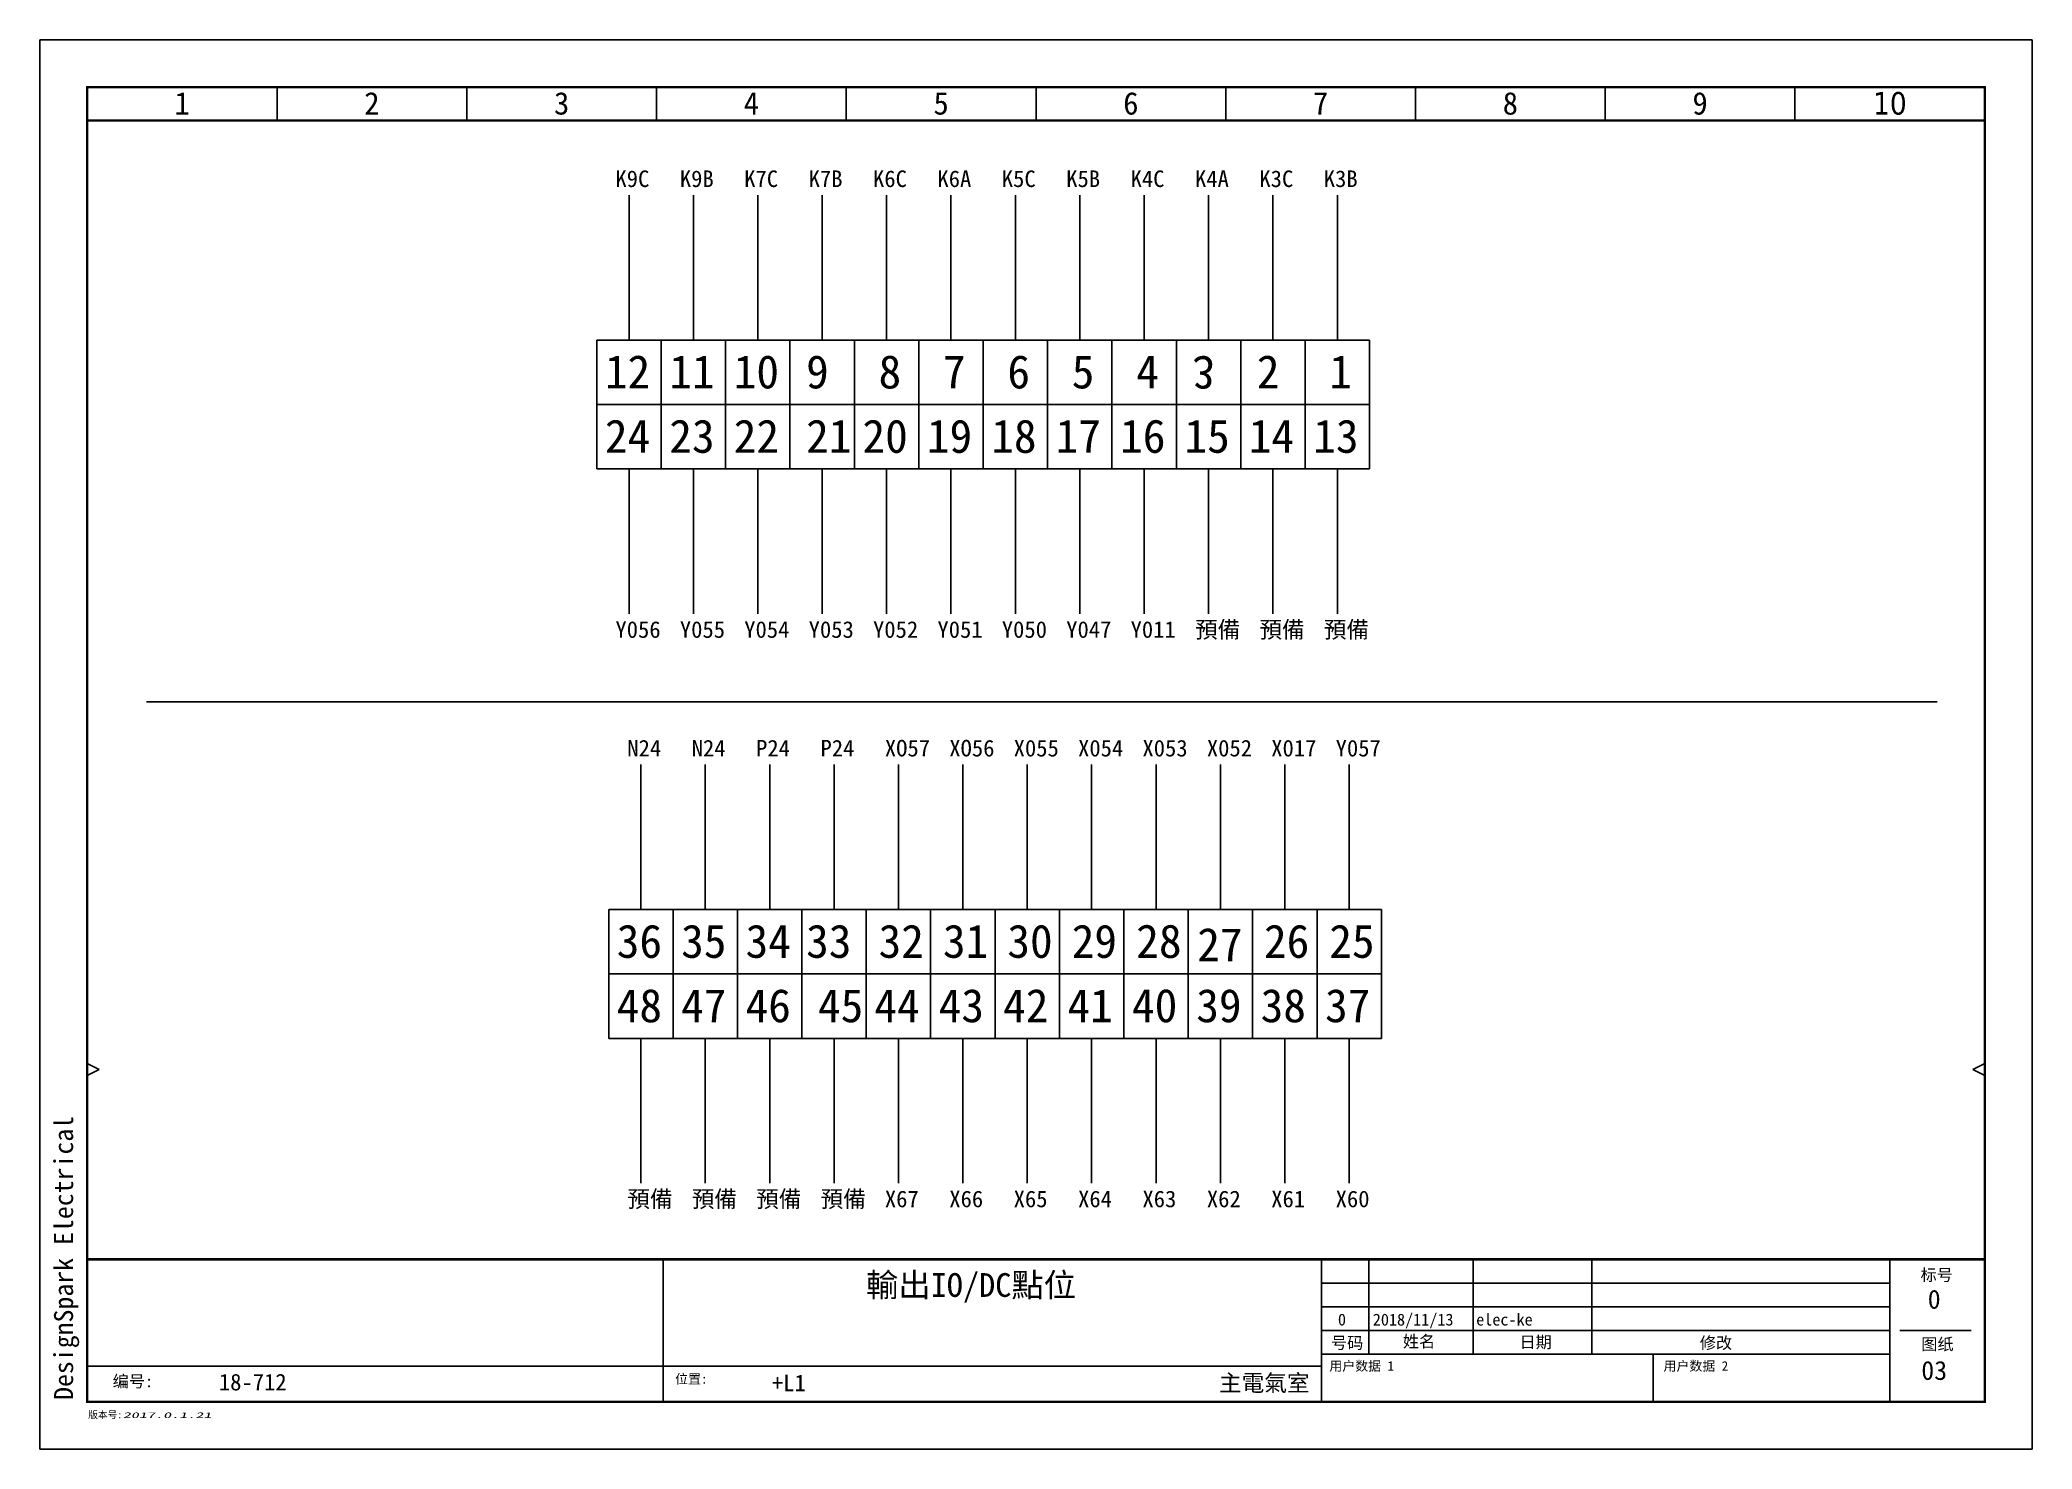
# Model space of a CAD drawing. Header units: millimetres. Extents: x 0 to 420, y 0 to 297.
import ezdxf
from ezdxf.enums import TextEntityAlignment as Align

# ---------------------------------------------------------------- set-up
doc = ezdxf.new("R2010")
doc.units = ezdxf.units.MM
doc.header["$LTSCALE"] = 10
doc.layers.add('DoNotPrint', color=7, linetype='Continuous', plot=False)
doc.layers.add('TITLEBLOCK', color=7, linetype='Continuous')
doc.styles.add('SIMHEI_STANDARD', font='simhei.ttf')
doc.styles.add('TAHOMA_STANDARD', font='TAHOMA.TTF')

# ---------------------------------------------------------------- blocks, each defined once
blk = doc.blocks.new('TR_FDP_BASEA3CA_ZH')
at = {"color": 7}
for p, q in [((50, 280), (50, 287)), ((90, 280), (90, 287)), ((130, 280), (130, 287)), ((170, 280), (170, 287)), ((210, 280), (210, 287)), ((250, 280), (250, 287)), ((290, 280), (290, 287)), ((330, 280), (330, 287)), ((370, 280), (370, 287)), ((10, 81.25), (12.5, 80)), ((12.5, 80), (10, 78.75)), ((410, 81.25), (407.5, 80)), ((407.5, 80), (410, 78.75)), ((131.41, 10), (131.41, 40)), ((270.16, 10), (270.16, 40)), ((280.16, 20), (280.16, 40)), ((302.16, 20), (302.16, 40)), ((327.16, 20), (327.16, 40)), ((390, 10), (390, 40)), ((270.16, 35), (390, 35)), ((270.16, 30), (390, 30)), ((270.16, 25), (390, 25)), ((392.11, 25), (407.11, 25)), ((270.16, 17.5), (10, 17.5)), ((270.16, 20), (390, 20)), ((340.08, 20), (340.08, 10))]:
    blk.add_line(p, q, dxfattribs=at)
at = {"color": 7, "const_width": 0.5}
blk.add_lwpolyline([(10, 287), (410, 287), (410, 10), (10, 10)], close=True, dxfattribs=at)
for points in [[(10, 280), (410, 280)], [(10, 40), (410, 40)]]:
    blk.add_lwpolyline(points, dxfattribs=at)
at = {"layer": 'DoNotPrint', "color": 7}
for p, q in [((420, 297), (0, 297)), ((0, 297), (0, 0)), ((420, 0), (420, 297)), ((0, 0), (420, 0))]:
    blk.add_line(p, q, dxfattribs=at)
at = {"color": 7, "style": 'SIMHEI_STANDARD'}
for s, p in [('标号', (399.88, 36.72)), ('号码', (275.59, 22.41)), ('姓名', (290.74, 22.7)), ('日期', (315.32, 22.56)), ('修改', (353.35, 22.4)), ('图纸', (400.03, 22.13))]:
    blk.add_text(s, height=2.5, dxfattribs=at).set_placement(p, align=Align.MIDDLE_CENTER)
blk.add_text('编号:', height=2.5, dxfattribs=at).set_placement((15.35, 13.05))
blk.add_text('位置:', height=2, dxfattribs=at).set_placement((133.92, 14.8), align=Align.MIDDLE_LEFT)
at = {"style": 'SIMHEI_STANDARD'}
blk.add_text('版本号:', height=1.5, dxfattribs=at).set_placement((10.19, 7.25), align=Align.MIDDLE_LEFT)
at = {"color": 7}
for tag, height, style, p in [('#COL', 4.75, 'SIMHEI_STANDARD', (30, 281.25)), ('#COL', 4.75, 'SIMHEI_STANDARD', (70, 281.25)), ('#COL', 4.75, 'SIMHEI_STANDARD', (110, 281.25)), ('#COL', 4.75, 'SIMHEI_STANDARD', (150, 281.25)), ('#COL', 4.75, 'SIMHEI_STANDARD', (190, 281.25)), ('#COL', 4.75, 'SIMHEI_STANDARD', (230, 281.25)), ('#COL', 4.75, 'SIMHEI_STANDARD', (270, 281.25)), ('#COL', 4.75, 'SIMHEI_STANDARD', (310, 281.25)), ('#COL', 4.75, 'SIMHEI_STANDARD', (350, 281.25)), ('#COL', 4.75, 'TAHOMA_STANDARD', (390, 281.25)), ('#PROJECT_DWG_OFFICE', 4, 'SIMHEI_STANDARD', (66.23, 34.15)), ('#PROJECT_DWG_OFFICE_ADDRESS_1', 3, 'SIMHEI_STANDARD', (66.23, 30.11)), ('#PROJECT_DWG_OFFICE_ADDRESS_2', 3, 'SIMHEI_STANDARD', (66.23, 25.87)), ('#PROJECT_DWG_OFFICE_ADDRESS_3', 3, 'SIMHEI_STANDARD', (66.23, 21.95))]:
    blk.add_attdef(tag, text='', height=height, dxfattribs=dict(at, style=style)).set_placement(p, align=Align.CENTER)
at = {"color": 7, "style": 'SIMHEI_STANDARD'}
for tag, height, p in [('#REV_NO_-0', 2.5, (274.5, 37.3)), ('#FOLIO_TZ_0_L1', 5, (196.3, 34.59)), ('#REV_NO_-1', 2.5, (274.5, 32.4)), ('#REV_NO', 4, (399.35, 31.59)), ('#FOLIO_TZ_1_L1', 4, (196.3, 27.51)), ('#REV_NO_-2', 2.5, (274.5, 27.3)), ('#FOLIO_TZ_2_L1', 4, (196.3, 21.54)), ('#FOLIO_TAG', 4, (399.35, 16.59))]:
    blk.add_attdef(tag, text='', height=height, dxfattribs=at).set_placement(p, align=Align.MIDDLE_CENTER)
for tag, height, p in [('#REV_CREATED_ON_-0', 2.5, (281, 37.2)), ('#REV_CREATED_BY_-0', 2.5, (302.7, 37.3)), ('#REV_NO_-0_TZ_0_L1', 2.5, (327.9, 37.3)), ('#REV_CREATED_BY_-1', 2.5, (302.7, 32.4)), ('#REV_CREATED_ON_-1', 2.5, (281, 32.1)), ('#REV_NO_-1_TZ_0_L1', 2.5, (327.9, 32.1)), ('#REV_CREATED_ON_-2', 2.5, (281, 27.3)), ('#REV_CREATED_BY_-2', 2.5, (302.8, 27.3)), ('#REV_NO_-2_TZ_0_L1', 2.5, (327.9, 27.5)), ('##BUNDLE_TX_0_ZH', 2, (271.84, 17.53)), ('##BUNDLE_TX_1_ZH', 2, (342.29, 17.53)), ('#FOLIO_LOC_TAG', 3.5, (154.33, 13.96))]:
    blk.add_attdef(tag, text='', height=height, dxfattribs=at).set_placement(p, align=Align.MIDDLE_LEFT)
blk.add_attdef('#APP_NAME', text='', height=4, rotation=90, dxfattribs=at).set_placement((5, 10.37), align=Align.MIDDLE_LEFT)
blk.add_attdef('#PROJECT_CONTRACT_NUM', text='', height=3.5, dxfattribs=at).set_placement((37.74, 11.33), align=Align.BOTTOM_LEFT)
blk.add_attdef('#FOLIO_LOC_TZ_0_L1', text='', height=3.5, dxfattribs=at).set_placement((267.67, 13.96), align=Align.MIDDLE_RIGHT)
for tag, p in [('#BUNDLE_TX_0', (271.84, 12.19)), ('#BUNDLE_TX_1', (342.1, 12.19))]:
    blk.add_attdef(tag, p, '', height=2.5, dxfattribs=at)
at = {"color": 7, "style": 'SIMHEI_STANDARD', "oblique": 15, "width": 2.071003}
blk.add_attdef('#ELVER', text='', height=1.21, dxfattribs=at).set_placement((17.5, 7.15), align=Align.MIDDLE_LEFT)

msp = doc.modelspace()

# ---------------------------------------------------------------- linework, layer by layer
for p, q in [((117.42, 233.72), (117.42, 220.15)), ((117.42, 233.72), (131, 233.72)), ((131, 233.72), (131, 220.15)), ((131, 233.72), (144.57, 233.72)), ((144.57, 233.72), (158.14, 233.72)), ((144.57, 233.72), (144.57, 220.15)), ((158.14, 233.72), (158.14, 220.15)), ((158.14, 233.72), (171.72, 233.72)), ((171.72, 233.72), (171.72, 220.15)), ((171.72, 233.72), (185.29, 233.72)), ((185.29, 233.72), (185.29, 220.15)), ((185.29, 233.72), (198.87, 233.72)), ((198.87, 233.72), (212.44, 233.72)), ((198.87, 233.72), (198.87, 220.15)), ((212.44, 233.72), (212.44, 220.15)), ((212.44, 233.72), (226.02, 233.72)), ((226.02, 233.72), (226.02, 220.15)), ((226.02, 233.72), (239.59, 233.72)), ((239.59, 233.72), (239.59, 220.15)), ((239.59, 233.72), (253.17, 233.72)), ((253.17, 233.72), (253.17, 220.15)), ((253.17, 233.72), (266.74, 233.72)), ((266.74, 233.72), (266.74, 220.15)), ((266.74, 233.72), (280.32, 233.72)), ((280.32, 220.15), (280.32, 233.72)), ((117.42, 220.15), (131, 220.15)), ((117.42, 220.15), (117.42, 206.57)), ((117.42, 220.15), (280.32, 220.15)), ((131, 220.15), (144.57, 220.15)), ((131, 220.15), (131, 206.57)), ((144.57, 220.15), (158.14, 220.15)), ((144.57, 220.15), (144.57, 206.57)), ((158.14, 220.15), (171.72, 220.15)), ((158.14, 220.15), (158.14, 206.57)), ((171.72, 220.15), (185.29, 220.15)), ((171.72, 220.15), (171.72, 206.57)), ((185.29, 220.15), (198.87, 220.15)), ((185.29, 220.15), (185.29, 206.57)), ((198.87, 220.15), (212.44, 220.15)), ((198.87, 220.15), (198.87, 206.57)), ((212.44, 220.15), (212.44, 206.57)), ((212.44, 220.15), (226.02, 220.15)), ((226.02, 220.15), (239.59, 220.15)), ((226.02, 220.15), (226.02, 206.57)), ((239.59, 220.15), (253.17, 220.15)), ((239.59, 220.15), (239.59, 206.57)), ((253.17, 220.15), (266.74, 220.15)), ((253.17, 220.15), (253.17, 206.57)), ((266.74, 220.15), (280.32, 220.15)), ((266.74, 220.15), (266.74, 206.57)), ((280.32, 206.57), (280.32, 220.15)), ((117.42, 206.57), (131, 206.57)), ((117.42, 206.57), (280.32, 206.57)), ((131, 206.57), (144.57, 206.57)), ((144.57, 206.57), (158.14, 206.57)), ((158.14, 206.57), (171.72, 206.57)), ((171.72, 206.57), (185.29, 206.57)), ((185.29, 206.57), (198.87, 206.57)), ((198.87, 206.57), (212.44, 206.57)), ((212.44, 206.57), (226.02, 206.57)), ((226.02, 206.57), (239.59, 206.57)), ((239.59, 206.57), (253.17, 206.57)), ((253.17, 206.57), (266.74, 206.57)), ((266.74, 206.57), (280.32, 206.57)), ((400, 157.5), (22.5, 157.5)), ((119.92, 113.72), (133.5, 113.72)), ((119.92, 113.72), (119.92, 100.15)), ((133.5, 113.72), (147.07, 113.72)), ((133.5, 113.72), (133.5, 100.15)), ((147.07, 113.72), (160.64, 113.72)), ((147.07, 113.72), (147.07, 100.15)), ((160.64, 113.72), (174.22, 113.72)), ((160.64, 113.72), (160.64, 100.15)), ((174.22, 113.72), (187.79, 113.72)), ((174.22, 113.72), (174.22, 100.15)), ((187.79, 113.72), (201.37, 113.72)), ((187.79, 113.72), (187.79, 100.15)), ((201.37, 113.72), (201.37, 100.15)), ((201.37, 113.72), (214.94, 113.72)), ((214.94, 113.72), (228.52, 113.72)), ((214.94, 113.72), (214.94, 100.15)), ((228.52, 113.72), (242.09, 113.72)), ((228.52, 113.72), (228.52, 100.15)), ((242.09, 113.72), (255.67, 113.72)), ((242.09, 113.72), (242.09, 100.15)), ((255.67, 113.72), (269.24, 113.72)), ((255.67, 113.72), (255.67, 100.15)), ((269.24, 113.72), (282.82, 113.72)), ((269.24, 113.72), (269.24, 100.15)), ((282.82, 100.15), (282.82, 113.72)), ((119.92, 100.15), (133.5, 100.15)), ((119.92, 100.15), (119.92, 86.57)), ((119.92, 100.15), (282.82, 100.15)), ((133.5, 100.15), (147.07, 100.15)), ((133.5, 100.15), (133.5, 86.57)), ((147.07, 100.15), (147.07, 86.57)), ((147.07, 100.15), (160.64, 100.15)), ((160.64, 100.15), (174.22, 100.15)), ((160.64, 100.15), (160.64, 86.57)), ((174.22, 100.15), (187.79, 100.15)), ((174.22, 100.15), (174.22, 86.57)), ((187.79, 100.15), (201.37, 100.15)), ((187.79, 100.15), (187.79, 86.57)), ((201.37, 100.15), (201.37, 86.57)), ((201.37, 100.15), (214.94, 100.15)), ((214.94, 100.15), (228.52, 100.15)), ((214.94, 100.15), (214.94, 86.57)), ((228.52, 100.15), (242.09, 100.15)), ((228.52, 100.15), (228.52, 86.57)), ((242.09, 100.15), (255.67, 100.15)), ((242.09, 100.15), (242.09, 86.57)), ((255.67, 100.15), (255.67, 86.57)), ((255.67, 100.15), (269.24, 100.15)), ((269.24, 100.15), (282.82, 100.15)), ((269.24, 100.15), (269.24, 86.57)), ((282.82, 86.57), (282.82, 100.15)), ((119.92, 86.57), (133.5, 86.57)), ((119.92, 86.57), (282.82, 86.57)), ((133.5, 86.57), (147.07, 86.57)), ((147.07, 86.57), (160.64, 86.57)), ((160.64, 86.57), (174.22, 86.57)), ((174.22, 86.57), (187.79, 86.57)), ((187.79, 86.57), (201.37, 86.57)), ((201.37, 86.57), (214.94, 86.57)), ((214.94, 86.57), (228.52, 86.57)), ((228.52, 86.57), (242.09, 86.57)), ((242.09, 86.57), (255.67, 86.57)), ((255.67, 86.57), (269.24, 86.57)), ((269.24, 86.57), (282.82, 86.57))]:
    msp.add_line(p, q)
at = {"color": 231, "linetype": 'Continuous'}
for points in [[(124.21, 233.72), (124.21, 264.26)], [(137.78, 233.72), (137.78, 264.26)], [(151.36, 233.72), (151.36, 264.26)], [(164.93, 233.72), (164.93, 264.26)], [(178.51, 233.72), (178.51, 264.26)], [(192.08, 233.72), (192.08, 264.26)], [(205.66, 233.72), (205.66, 264.26)], [(219.23, 233.72), (219.23, 264.26)], [(232.81, 233.72), (232.81, 264.26)], [(246.38, 233.72), (246.38, 264.26)], [(259.95, 233.72), (259.95, 264.26)], [(273.53, 233.72), (273.53, 264.26)], [(124.21, 176.03), (124.21, 206.57)], [(137.78, 176.03), (137.78, 206.57)], [(151.36, 176.03), (151.36, 206.57)], [(164.93, 176.03), (164.93, 206.57)], [(178.51, 176.03), (178.51, 206.57)], [(192.08, 176.03), (192.08, 206.57)], [(205.66, 176.03), (205.66, 206.57)], [(219.23, 176.03), (219.23, 206.57)], [(232.81, 176.03), (232.81, 206.57)], [(246.38, 176.03), (246.38, 206.57)], [(259.95, 176.03), (259.95, 206.57)], [(273.53, 176.03), (273.53, 206.57)], [(126.71, 113.72), (126.71, 144.26)], [(140.28, 113.72), (140.28, 144.26)], [(153.86, 113.72), (153.86, 144.26)], [(167.43, 113.72), (167.43, 144.26)], [(181.01, 113.72), (181.01, 144.26)], [(194.58, 113.72), (194.58, 144.26)], [(208.16, 113.72), (208.16, 144.26)], [(221.73, 113.72), (221.73, 144.26)], [(235.31, 113.72), (235.31, 144.26)], [(248.88, 113.72), (248.88, 144.26)], [(262.45, 113.72), (262.45, 144.26)], [(276.03, 113.72), (276.03, 144.26)], [(126.71, 56.03), (126.71, 86.57)], [(140.28, 56.03), (140.28, 86.57)], [(153.86, 56.03), (153.86, 86.57)], [(167.43, 56.03), (167.43, 86.57)], [(181.01, 56.03), (181.01, 86.57)], [(194.58, 56.03), (194.58, 86.57)], [(208.16, 56.03), (208.16, 86.57)], [(221.73, 56.03), (221.73, 86.57)], [(235.31, 56.03), (235.31, 86.57)], [(248.88, 56.03), (248.88, 86.57)], [(262.45, 56.03), (262.45, 86.57)], [(276.03, 56.03), (276.03, 86.57)]]:
    msp.add_lwpolyline(points, dxfattribs=at)

# ---------------------------------------------------------------- block references
at = {"layer": 'TITLEBLOCK'}
ref = msp.add_blockref('TR_FDP_BASEA3CA_ZH', (0, 0), dxfattribs=at)
ref.add_attrib('#COL', '1', dxfattribs={"layer": '0', "color": 7, "height": 4.75, "style": 'SIMHEI_STANDARD'}).set_placement((30, 281.25), align=Align.CENTER)
ref.add_attrib('#COL', '2', dxfattribs={"layer": '0', "color": 7, "height": 4.75, "style": 'SIMHEI_STANDARD'}).set_placement((70, 281.25), align=Align.CENTER)
ref.add_attrib('#COL', '3', dxfattribs={"layer": '0', "color": 7, "height": 4.75, "style": 'SIMHEI_STANDARD'}).set_placement((110, 281.25), align=Align.CENTER)
ref.add_attrib('#COL', '4', dxfattribs={"layer": '0', "color": 7, "height": 4.75, "style": 'SIMHEI_STANDARD'}).set_placement((150, 281.25), align=Align.CENTER)
ref.add_attrib('#COL', '5', dxfattribs={"layer": '0', "color": 7, "height": 4.75, "style": 'SIMHEI_STANDARD'}).set_placement((190, 281.25), align=Align.CENTER)
ref.add_attrib('#COL', '6', dxfattribs={"layer": '0', "color": 7, "height": 4.75, "style": 'SIMHEI_STANDARD'}).set_placement((230, 281.25), align=Align.CENTER)
ref.add_attrib('#COL', '7', dxfattribs={"layer": '0', "color": 7, "height": 4.75, "style": 'SIMHEI_STANDARD'}).set_placement((270, 281.25), align=Align.CENTER)
ref.add_attrib('#COL', '8', dxfattribs={"layer": '0', "color": 7, "height": 4.75, "style": 'SIMHEI_STANDARD'}).set_placement((310, 281.25), align=Align.CENTER)
ref.add_attrib('#COL', '9', dxfattribs={"layer": '0', "color": 7, "height": 4.75, "style": 'SIMHEI_STANDARD'}).set_placement((350, 281.25), align=Align.CENTER)
ref.add_attrib('#COL', '10', dxfattribs={"layer": '0', "color": 7, "height": 4.75, "style": 'TAHOMA_STANDARD'}).set_placement((390, 281.25), align=Align.CENTER)
ref.add_attrib('#ELVER', '2017.0.1.21', dxfattribs={"layer": '0', "color": 7, "height": 1.2071, "style": 'SIMHEI_STANDARD', "oblique": 15, "width": 2.071003}).set_placement((17.5, 7.15), align=Align.MIDDLE_LEFT)
ref.add_attrib('#FOLIO_TZ_0_L1', '輸出IO/DC點位', dxfattribs={"layer": '0', "color": 7, "height": 5, "style": 'SIMHEI_STANDARD'}).set_placement((196.3, 34.59), align=Align.MIDDLE_CENTER)
ref.add_attrib('#FOLIO_TAG', '03', dxfattribs={"layer": '0', "color": 7, "height": 4, "style": 'SIMHEI_STANDARD'}).set_placement((399.35, 16.59), align=Align.MIDDLE_CENTER)
ref.add_attrib('##BUNDLE_TX_0_ZH', '用户数据 1', dxfattribs={"layer": '0', "color": 7, "height": 2, "style": 'SIMHEI_STANDARD'}).set_placement((271.84, 17.53), align=Align.MIDDLE_LEFT)
ref.add_attrib('##BUNDLE_TX_1_ZH', '用户数据 2', dxfattribs={"layer": '0', "color": 7, "height": 2, "style": 'SIMHEI_STANDARD'}).set_placement((342.29, 17.53), align=Align.MIDDLE_LEFT)
ref.add_attrib('#FOLIO_LOC_TZ_0_L1', '主電氣室', dxfattribs={"layer": '0', "color": 7, "height": 3.5, "style": 'SIMHEI_STANDARD'}).set_placement((267.67, 13.96), align=Align.MIDDLE_RIGHT)
ref.add_attrib('#REV_NO', '0', dxfattribs={"layer": '0', "color": 7, "height": 4, "style": 'SIMHEI_STANDARD'}).set_placement((399.35, 31.59), align=Align.MIDDLE_CENTER)
ref.add_attrib('#PROJECT_CONTRACT_NUM', '18-712', dxfattribs={"layer": '0', "color": 7, "height": 3.5, "style": 'SIMHEI_STANDARD'}).set_placement((37.74, 11.33), align=Align.BOTTOM_LEFT)
ref.add_attrib('#FOLIO_LOC_TAG', '+L1', dxfattribs={"layer": '0', "color": 7, "height": 3.5, "style": 'SIMHEI_STANDARD'}).set_placement((154.33, 13.96), align=Align.MIDDLE_LEFT)
ref.add_attrib('#REV_CREATED_BY_-2', 'elec-ke', dxfattribs={"layer": '0', "color": 7, "height": 2.5, "style": 'SIMHEI_STANDARD'}).set_placement((302.8, 27.3), align=Align.MIDDLE_LEFT)
ref.add_attrib('#REV_CREATED_ON_-2', '2018/11/13', dxfattribs={"layer": '0', "color": 7, "height": 2.5, "style": 'SIMHEI_STANDARD'}).set_placement((281, 27.3), align=Align.MIDDLE_LEFT)
ref.add_attrib('#REV_NO_-2', '0', dxfattribs={"layer": '0', "color": 7, "height": 2.5, "style": 'SIMHEI_STANDARD'}).set_placement((274.5, 27.3), align=Align.MIDDLE_CENTER)
ref.add_attrib('#APP_NAME', 'DesignSpark Electrical', dxfattribs={"layer": '0', "color": 7, "height": 4, "rotation": 90, "style": 'SIMHEI_STANDARD'}).set_placement((5, 10.37), align=Align.MIDDLE_LEFT)

# ---------------------------------------------------------------- texts
at = {"style": 'SIMHEI_STANDARD'}
for s, p in [('K9C', (121.34, 265.98)), ('K9B', (134.92, 265.98)), ('K7C', (148.49, 265.98)), ('K7B', (162.07, 265.98)), ('K6C', (175.64, 265.98)), ('K6A', (189.22, 265.98)), ('K5C', (202.79, 265.98)), ('K5B', (216.37, 265.98)), ('K4C', (229.94, 265.98)), ('K4A', (243.52, 265.98)), ('K3C', (257.09, 265.98)), ('K3B', (270.67, 265.98)), ('Y056', (121.34, 170.98)), ('Y055', (134.92, 170.98)), ('Y054', (148.49, 170.98)), ('Y053', (162.07, 170.98)), ('Y052', (175.64, 170.98)), ('Y051', (189.22, 170.98)), ('Y050', (202.79, 170.98)), ('Y047', (216.37, 170.98)), ('Y011', (229.94, 170.98)), ('預備', (243.52, 170.98)), ('預備', (257.09, 170.98)), ('預備', (270.67, 170.98)), ('N24', (123.84, 145.98)), ('N24', (137.42, 145.98)), ('P24', (150.99, 145.98)), ('P24', (164.57, 145.98)), ('XO57', (178.14, 145.98)), ('XO56', (191.72, 145.98)), ('X055', (205.29, 145.98)), ('X054', (218.87, 145.98)), ('X053', (232.44, 145.98)), ('X052', (246.02, 145.98)), ('X017', (259.59, 145.98)), ('Y057', (273.17, 145.98)), ('預備', (123.84, 50.98)), ('預備', (137.42, 50.98)), ('預備', (150.99, 50.98)), ('預備', (164.57, 50.98)), ('X67', (178.14, 50.98)), ('X66', (191.72, 50.98)), ('X65', (205.29, 50.98)), ('X64', (218.87, 50.98)), ('X63', (232.44, 50.98)), ('X62', (246.02, 50.98)), ('X61', (259.59, 50.98)), ('X60', (273.17, 50.98))]:
    msp.add_text(s, height=3.5, dxfattribs=at).set_placement(p)
for s, height, p in [('12', 7.025, (119.12, 223.54)), ('11', 7.025, (132.69, 223.54)), ('10', 7.025, (146.27, 223.54)), ('9', 7.02, (161.54, 223.54)), ('8', 7.02, (176.81, 223.54)), ('7', 7.02, (190.38, 223.54)), ('6', 7.02, (203.96, 223.54)), ('5', 7.02, (217.53, 223.54)), ('4', 7.05, (231.11, 223.54)), ('2', 7.02, (256.56, 223.54)), ('1', 7.02, (271.83, 223.54)), ('24', 7.025, (119.12, 209.97)), ('23', 7.025, (132.69, 209.97)), ('22', 7.025, (146.27, 209.97)), ('21', 7.025, (161.54, 209.97)), ('20', 7.025, (173.42, 209.97)), ('19', 7.025, (186.99, 209.97)), ('18', 7.02, (200.57, 209.97)), ('17', 7.025, (214.14, 209.97)), ('16', 7.052, (227.71, 209.97)), ('15', 7.025, (241.29, 209.97)), ('14', 7.025, (254.86, 209.97)), ('13', 7.025, (268.44, 209.97)), ('36', 7.02, (121.62, 103.54)), ('35', 7.02, (135.19, 103.54)), ('34', 7.02, (148.77, 103.54)), ('33', 7.02, (161.54, 103.54)), ('32', 7.02, (176.81, 103.54)), ('31', 7.02, (190.38, 103.54)), ('30', 7.02, (203.96, 103.54)), ('29', 7.02, (217.53, 103.54)), ('28', 7.05, (231.11, 103.54)), ('27', 7.02, (244, 102.83)), ('26', 7.02, (258.06, 103.54)), ('25', 7.02, (271.83, 103.54)), ('48', 7.02, (121.62, 89.97)), ('47', 7.02, (135.19, 89.97)), ('46', 7.02, (148.77, 89.97)), ('45', 7.02, (164.04, 89.97)), ('44', 7.02, (175.92, 89.97)), ('43', 7.02, (189.49, 89.97)), ('42', 7.02, (203.07, 89.97)), ('41', 7.02, (216.64, 89.97)), ('40', 7.05, (230.21, 89.97)), ('39', 7.02, (243.79, 89.97)), ('38', 7.02, (257.36, 89.97)), ('37', 7.02, (270.94, 89.97))]:
    msp.add_text(s, height=height).set_placement(p)
at = {"text_generation_flag": 4}
msp.add_text('3', height=7.02, dxfattribs=at).set_placement((242.99, 230.33))

doc.saveas('drawing.dxf')
